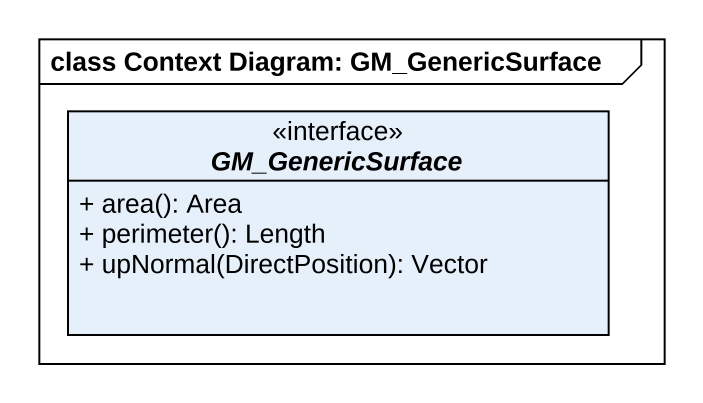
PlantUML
@startuml
mainframe class Context Diagram: GM_GenericSurface
hide circle
hide empty members
skinparam classAttributeIconSize 0
interface GM_GenericSurface <<interface>> {
  + area(): Area
  + perimeter(): Length
  + upNormal(DirectPosition): Vector
}
@enduml
